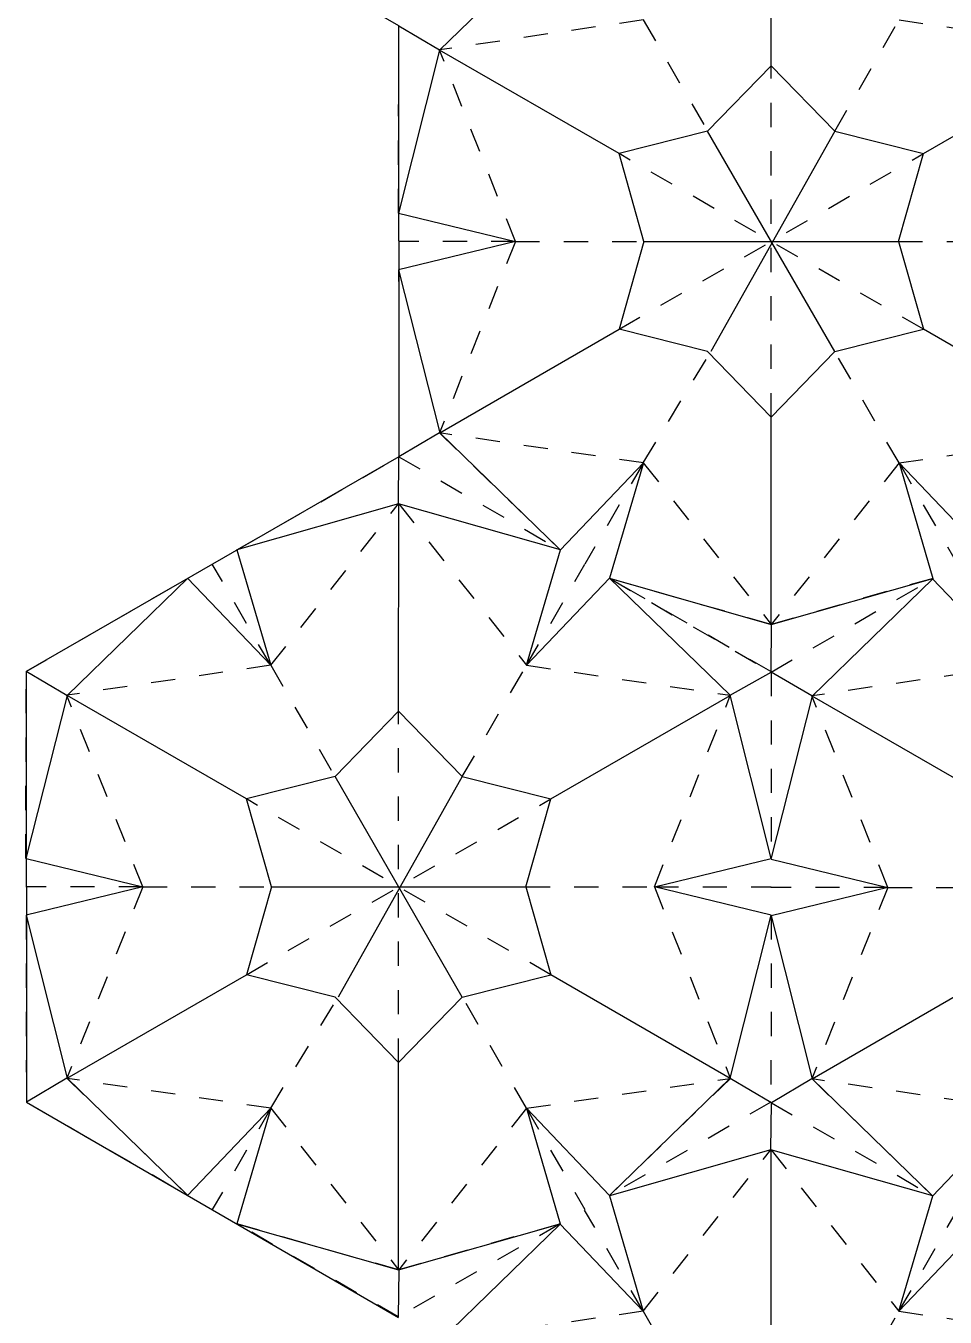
# Model space of a CAD drawing. Extents: x 8 to 204, y -288 to -10.
# Drawn here: x 8.3 to 62, y -168 to -92.6 of the extents above; entities that cross this region are included whole.
import ezdxf

# ---------------------------------------------------------------- set-up
doc = ezdxf.new("R2010")
doc.units = 0
for name, pattern in [('AI-LINETYPE-238', [2.822222, 1.411111, -1.411111]), ('AI-LINETYPE-239', [2.822222, 1.411111, -1.411111]), ('AI-LINETYPE-240', [2.822222, 1.411111, -1.411111]), ('AI-LINETYPE-242', [2.822222, 1.411111, -1.411111]), ('AI-LINETYPE-243', [2.822222, 1.411111, -1.411111]), ('AI-LINETYPE-244', [2.822222, 1.411111, -1.411111]), ('AI-LINETYPE-245', [2.822222, 1.411111, -1.411111]), ('AI-LINETYPE-246', [2.822222, 1.411111, -1.411111]), ('AI-LINETYPE-247', [2.822222, 1.411111, -1.411111]), ('AI-LINETYPE-248', [2.822222, 1.411111, -1.411111]), ('AI-LINETYPE-250', [2.822222, 1.411111, -1.411111]), ('AI-LINETYPE-251', [2.822222, 1.411111, -1.411111]), ('AI-LINETYPE-255', [2.822222, 1.411111, -1.411111]), ('AI-LINETYPE-256', [2.822222, 1.411111, -1.411111]), ('AI-LINETYPE-257', [2.822222, 1.411111, -1.411111]), ('AI-LINETYPE-258', [2.822222, 1.411111, -1.411111]), ('AI-LINETYPE-259', [2.822222, 1.411111, -1.411111]), ('AI-LINETYPE-263', [2.822222, 1.411111, -1.411111]), ('AI-LINETYPE-264', [2.822222, 1.411111, -1.411111]), ('AI-LINETYPE-265', [2.822222, 1.411111, -1.411111]), ('AI-LINETYPE-266', [2.822222, 1.411111, -1.411111]), ('AI-LINETYPE-267', [2.822222, 1.411111, -1.411111]), ('AI-LINETYPE-268', [2.822222, 1.411111, -1.411111]), ('AI-LINETYPE-275', [2.822222, 1.411111, -1.411111]), ('AI-LINETYPE-276', [2.822222, 1.411111, -1.411111]), ('AI-LINETYPE-277', [2.822222, 1.411111, -1.411111]), ('AI-LINETYPE-280', [2.822222, 1.411111, -1.411111]), ('AI-LINETYPE-403', [2.822222, 1.411111, -1.411111]), ('AI-LINETYPE-404', [2.822222, 1.411111, -1.411111]), ('AI-LINETYPE-405', [2.822222, 1.411111, -1.411111]), ('AI-LINETYPE-406', [2.822222, 1.411111, -1.411111]), ('AI-LINETYPE-407', [2.822222, 1.411111, -1.411111]), ('AI-LINETYPE-408', [2.822222, 1.411111, -1.411111]), ('AI-LINETYPE-409', [2.822222, 1.411111, -1.411111]), ('AI-LINETYPE-410', [2.822222, 1.411111, -1.411111]), ('AI-LINETYPE-411', [2.822222, 1.411111, -1.411111]), ('AI-LINETYPE-412', [2.822222, 1.411111, -1.411111]), ('AI-LINETYPE-413', [2.822222, 1.411111, -1.411111]), ('AI-LINETYPE-414', [2.822222, 1.411111, -1.411111]), ('AI-LINETYPE-415', [2.822222, 1.411111, -1.411111]), ('AI-LINETYPE-416', [2.822222, 1.411111, -1.411111]), ('AI-LINETYPE-417', [2.822222, 1.411111, -1.411111]), ('AI-LINETYPE-418', [2.822222, 1.411111, -1.411111]), ('AI-LINETYPE-419', [2.822222, 1.411111, -1.411111]), ('AI-LINETYPE-420', [2.822222, 1.411111, -1.411111]), ('AI-LINETYPE-421', [2.822222, 1.411111, -1.411111]), ('AI-LINETYPE-422', [2.822222, 1.411111, -1.411111]), ('AI-LINETYPE-423', [2.822222, 1.411111, -1.411111]), ('AI-LINETYPE-424', [2.822222, 1.411111, -1.411111]), ('AI-LINETYPE-425', [2.822222, 1.411111, -1.411111]), ('AI-LINETYPE-426', [2.822222, 1.411111, -1.411111]), ('AI-LINETYPE-427', [2.822222, 1.411111, -1.411111]), ('AI-LINETYPE-428', [2.822222, 1.411111, -1.411111]), ('AI-LINETYPE-429', [2.822222, 1.411111, -1.411111]), ('AI-LINETYPE-430', [2.822222, 1.411111, -1.411111]), ('AI-LINETYPE-431', [2.822222, 1.411111, -1.411111]), ('AI-LINETYPE-432', [2.822222, 1.411111, -1.411111]), ('AI-LINETYPE-433', [2.822222, 1.411111, -1.411111]), ('AI-LINETYPE-434', [2.822222, 1.411111, -1.411111]), ('AI-LINETYPE-435', [2.822222, 1.411111, -1.411111]), ('AI-LINETYPE-436', [2.822222, 1.411111, -1.411111]), ('AI-LINETYPE-437', [2.822222, 1.411111, -1.411111]), ('AI-LINETYPE-438', [2.822222, 1.411111, -1.411111]), ('AI-LINETYPE-439', [2.822222, 1.411111, -1.411111]), ('AI-LINETYPE-440', [2.822222, 1.411111, -1.411111]), ('AI-LINETYPE-448', [2.822222, 1.411111, -1.411111]), ('AI-LINETYPE-457', [2.822222, 1.411111, -1.411111]), ('AI-LINETYPE-458', [2.822222, 1.411111, -1.411111]), ('AI-LINETYPE-459', [2.822222, 1.411111, -1.411111]), ('AI-LINETYPE-460', [2.822222, 1.411111, -1.411111]), ('AI-LINETYPE-466', [2.822222, 1.411111, -1.411111]), ('AI-LINETYPE-474', [2.822222, 1.411111, -1.411111]), ('AI-LINETYPE-475', [2.822222, 1.411111, -1.411111]), ('AI-LINETYPE-479', [2.822222, 1.411111, -1.411111]), ('AI-LINETYPE-480', [2.822222, 1.411111, -1.411111]), ('AI-LINETYPE-568', [2.822222, 1.411111, -1.411111]), ('AI-LINETYPE-577', [2.822222, 1.411111, -1.411111]), ('AI-LINETYPE-579', [2.822222, 1.411111, -1.411111]), ('AI-LINETYPE-580', [2.822222, 1.411111, -1.411111]), ('AI-LINETYPE-582', [2.822222, 1.411111, -1.411111]), ('AI-LINETYPE-587', [2.822222, 1.411111, -1.411111]), ('AI-LINETYPE-588', [2.822222, 1.411111, -1.411111]), ('AI-LINETYPE-591', [2.822222, 1.411111, -1.411111]), ('AI-LINETYPE-597', [2.822222, 1.411111, -1.411111]), ('AI-LINETYPE-598', [2.822222, 1.411111, -1.411111]), ('AI-LINETYPE-599', [2.822222, 1.411111, -1.411111]), ('AI-LINETYPE-600', [2.822222, 1.411111, -1.411111])]:
    doc.linetypes.add(name, pattern=pattern)
for name, color, linetype in [('CUTLINE', 7, 'CONTINUOUS'), ('MOUNTAINLINE', 7, 'CONTINUOUS'), ('VALLEYLINE', 7, 'CONTINUOUS')]:
    doc.layers.add(name, color=color, linetype=linetype)

# ---------------------------------------------------------------- blocks, each defined once
blk = doc.blocks.new('BLOCK_74')
at = {"layer": 'VALLEYLINE', "color": 29, "linetype": 'AI-LINETYPE-247'}
blk.add_lwpolyline([(59.268, -118.119), (51.809, -127.542)], dxfattribs=at)
blk = doc.blocks.new('BLOCK_75')
at = {"layer": 'VALLEYLINE', "color": 29, "linetype": 'AI-LINETYPE-248'}
blk.add_lwpolyline([(44.341, -118.119), (51.799, -127.542)], dxfattribs=at)
blk = doc.blocks.new('BLOCK_77')
at = {"layer": 'VALLEYLINE', "color": 29, "linetype": 'AI-LINETYPE-250'}
blk.add_lwpolyline([(59.266, -118.12), (71.155, -116.372)], dxfattribs=at)
blk = doc.blocks.new('BLOCK_78')
at = {"layer": 'VALLEYLINE', "color": 29, "linetype": 'AI-LINETYPE-251'}
blk.add_lwpolyline([(59.266, -92.268), (71.155, -94.016)], dxfattribs=at)
blk = doc.blocks.new('BLOCK_82')
at = {"layer": 'VALLEYLINE', "color": 29, "linetype": 'AI-LINETYPE-255'}
blk.add_lwpolyline([(36.88, -105.195), (32.448, -94.024)], dxfattribs=at)
blk = doc.blocks.new('BLOCK_83')
at = {"layer": 'VALLEYLINE', "color": 29, "linetype": 'AI-LINETYPE-256'}
blk.add_lwpolyline([(44.343, -92.268), (32.453, -94.016)], dxfattribs=at)
blk = doc.blocks.new('BLOCK_84')
at = {"layer": 'VALLEYLINE', "color": 29, "linetype": 'AI-LINETYPE-257'}
blk.add_lwpolyline([(44.343, -118.12), (32.453, -116.372)], dxfattribs=at)
blk = doc.blocks.new('BLOCK_85')
at = {"layer": 'VALLEYLINE', "color": 29, "linetype": 'AI-LINETYPE-258'}
blk.add_lwpolyline([(36.88, -105.193), (32.448, -116.364)], dxfattribs=at)
blk = doc.blocks.new('BLOCK_122')
at = {"layer": 'VALLEYLINE', "color": 29, "linetype": 'AI-LINETYPE-412'}
blk.add_lwpolyline([(37.524, -155.778), (30.065, -165.201)], dxfattribs=at)
blk = doc.blocks.new('BLOCK_123')
at = {"layer": 'VALLEYLINE', "color": 29, "linetype": 'AI-LINETYPE-413'}
blk.add_lwpolyline([(22.597, -155.778), (30.055, -165.201)], dxfattribs=at)
blk = doc.blocks.new('BLOCK_124')
at = {"layer": 'VALLEYLINE', "color": 29, "linetype": 'AI-LINETYPE-414'}
blk.add_lwpolyline([(44.985, -142.852), (49.416, -154.023)], dxfattribs=at)
blk = doc.blocks.new('BLOCK_125')
at = {"layer": 'VALLEYLINE', "color": 29, "linetype": 'AI-LINETYPE-415'}
blk.add_lwpolyline([(37.521, -155.779), (49.411, -154.032)], dxfattribs=at)
blk = doc.blocks.new('BLOCK_126')
at = {"layer": 'VALLEYLINE', "color": 29, "linetype": 'AI-LINETYPE-416'}
blk.add_lwpolyline([(37.521, -129.927), (49.411, -131.676)], dxfattribs=at)
blk = doc.blocks.new('BLOCK_127')
at = {"layer": 'VALLEYLINE', "color": 29, "linetype": 'AI-LINETYPE-417'}
blk.add_lwpolyline([(44.985, -142.855), (49.416, -131.684)], dxfattribs=at)
blk = doc.blocks.new('BLOCK_128')
at = {"layer": 'VALLEYLINE', "color": 29, "linetype": 'AI-LINETYPE-418'}
blk.add_lwpolyline([(22.597, -129.929), (30.055, -120.506)], dxfattribs=at)
blk = doc.blocks.new('BLOCK_129')
at = {"layer": 'VALLEYLINE', "color": 29, "linetype": 'AI-LINETYPE-419'}
blk.add_lwpolyline([(30.065, -120.506), (37.524, -129.929)], dxfattribs=at)
blk = doc.blocks.new('BLOCK_130')
at = {"layer": 'VALLEYLINE', "color": 29, "linetype": 'AI-LINETYPE-420'}
blk.add_lwpolyline([(15.135, -142.855), (10.704, -131.684)], dxfattribs=at)
blk = doc.blocks.new('BLOCK_131')
at = {"layer": 'VALLEYLINE', "color": 29, "linetype": 'AI-LINETYPE-421'}
blk.add_lwpolyline([(22.599, -129.927), (10.709, -131.675)], dxfattribs=at)
blk = doc.blocks.new('BLOCK_132')
at = {"layer": 'VALLEYLINE', "color": 29, "linetype": 'AI-LINETYPE-422'}
blk.add_lwpolyline([(22.599, -155.779), (10.709, -154.032)], dxfattribs=at)
blk = doc.blocks.new('BLOCK_133')
at = {"layer": 'VALLEYLINE', "color": 29, "linetype": 'AI-LINETYPE-423'}
blk.add_lwpolyline([(15.135, -142.853), (10.704, -154.023)], dxfattribs=at)
blk = doc.blocks.new('BLOCK_142')
at = {"layer": 'VALLEYLINE', "color": 29, "linetype": 'AI-LINETYPE-457'}
blk.add_lwpolyline([(58.614, -142.889), (54.183, -131.718)], dxfattribs=at)
blk = doc.blocks.new('BLOCK_143')
at = {"layer": 'VALLEYLINE', "color": 29, "linetype": 'AI-LINETYPE-458'}
blk.add_lwpolyline([(66.077, -129.962), (54.187, -131.71)], dxfattribs=at)
blk = doc.blocks.new('BLOCK_144')
at = {"layer": 'VALLEYLINE', "color": 29, "linetype": 'AI-LINETYPE-459'}
blk.add_lwpolyline([(66.077, -155.814), (54.187, -154.066)], dxfattribs=at)
blk = doc.blocks.new('BLOCK_145')
at = {"layer": 'VALLEYLINE', "color": 29, "linetype": 'AI-LINETYPE-460'}
blk.add_lwpolyline([(58.614, -142.887), (54.183, -154.058)], dxfattribs=at)
blk = doc.blocks.new('BLOCK_174')
at = {"layer": 'VALLEYLINE', "color": 29, "linetype": 'AI-LINETYPE-577'}
blk.add_lwpolyline([(59.256, -167.621), (71.146, -169.37)], dxfattribs=at)
blk = doc.blocks.new('BLOCK_176')
at = {"layer": 'VALLEYLINE', "color": 29, "linetype": 'AI-LINETYPE-579'}
blk.add_lwpolyline([(44.331, -167.623), (51.79, -158.2)], dxfattribs=at)
blk = doc.blocks.new('BLOCK_177')
at = {"layer": 'VALLEYLINE', "color": 29, "linetype": 'AI-LINETYPE-580'}
blk.add_lwpolyline([(51.799, -158.2), (59.258, -167.623)], dxfattribs=at)
blk = doc.blocks.new('BLOCK_179')
at = {"layer": 'VALLEYLINE', "color": 29, "linetype": 'AI-LINETYPE-582'}
blk.add_lwpolyline([(44.333, -167.621), (32.443, -169.37)], dxfattribs=at)
blk = doc.blocks.new('BLOCK_314')
at = {"layer": 'MOUNTAINLINE', "color": 29}
blk.add_lwpolyline([(55.517, -111.625), (51.804, -115.45)], dxfattribs=at)
blk = doc.blocks.new('BLOCK_315')
at = {"layer": 'MOUNTAINLINE', "color": 29}
blk.add_lwpolyline([(48.092, -111.625), (51.804, -115.45)], dxfattribs=at)
blk = doc.blocks.new('BLOCK_316')
at = {"layer": 'MOUNTAINLINE', "color": 29}
blk.add_lwpolyline([(59.229, -105.194), (60.686, -110.322)], dxfattribs=at)
blk = doc.blocks.new('BLOCK_317')
at = {"layer": 'MOUNTAINLINE', "color": 29}
blk.add_lwpolyline([(55.517, -111.625), (60.686, -110.322)], dxfattribs=at)
blk = doc.blocks.new('BLOCK_318')
at = {"layer": 'MOUNTAINLINE', "color": 29}
blk.add_lwpolyline([(55.517, -98.764), (60.686, -100.066)], dxfattribs=at)
blk = doc.blocks.new('BLOCK_319')
at = {"layer": 'MOUNTAINLINE', "color": 29}
blk.add_lwpolyline([(59.229, -105.194), (60.686, -100.066)], dxfattribs=at)
blk = doc.blocks.new('BLOCK_320')
at = {"layer": 'MOUNTAINLINE', "color": 29}
blk.add_lwpolyline([(48.092, -98.764), (51.804, -94.938)], dxfattribs=at)
blk = doc.blocks.new('BLOCK_321')
at = {"layer": 'MOUNTAINLINE', "color": 29}
blk.add_lwpolyline([(55.517, -98.764), (51.804, -94.938)], dxfattribs=at)
blk = doc.blocks.new('BLOCK_322')
at = {"layer": 'MOUNTAINLINE', "color": 29}
blk.add_lwpolyline([(44.379, -105.194), (42.922, -100.066)], dxfattribs=at)
blk = doc.blocks.new('BLOCK_323')
at = {"layer": 'MOUNTAINLINE', "color": 29}
blk.add_lwpolyline([(48.091, -98.764), (42.922, -100.066)], dxfattribs=at)
blk = doc.blocks.new('BLOCK_324')
at = {"layer": 'MOUNTAINLINE', "color": 29}
blk.add_lwpolyline([(48.091, -111.625), (42.922, -110.322)], dxfattribs=at)
blk = doc.blocks.new('BLOCK_325')
at = {"layer": 'MOUNTAINLINE', "color": 29}
blk.add_lwpolyline([(44.379, -105.194), (42.922, -110.322)], dxfattribs=at)
blk = doc.blocks.new('BLOCK_362')
at = {"layer": 'MOUNTAINLINE', "color": 29}
blk.add_lwpolyline([(33.772, -149.284), (30.06, -153.109)], dxfattribs=at)
blk = doc.blocks.new('BLOCK_363')
at = {"layer": 'MOUNTAINLINE', "color": 29}
blk.add_lwpolyline([(26.348, -149.284), (30.06, -153.109)], dxfattribs=at)
blk = doc.blocks.new('BLOCK_364')
at = {"layer": 'MOUNTAINLINE', "color": 29}
blk.add_lwpolyline([(37.485, -142.854), (38.942, -147.981)], dxfattribs=at)
blk = doc.blocks.new('BLOCK_365')
at = {"layer": 'MOUNTAINLINE', "color": 29}
blk.add_lwpolyline([(33.773, -149.284), (38.942, -147.981)], dxfattribs=at)
blk = doc.blocks.new('BLOCK_366')
at = {"layer": 'MOUNTAINLINE', "color": 29}
blk.add_lwpolyline([(33.773, -136.423), (38.942, -137.726)], dxfattribs=at)
blk = doc.blocks.new('BLOCK_367')
at = {"layer": 'MOUNTAINLINE', "color": 29}
blk.add_lwpolyline([(37.485, -142.854), (38.942, -137.726)], dxfattribs=at)
blk = doc.blocks.new('BLOCK_368')
at = {"layer": 'MOUNTAINLINE', "color": 29}
blk.add_lwpolyline([(26.348, -136.423), (30.06, -132.598)], dxfattribs=at)
blk = doc.blocks.new('BLOCK_369')
at = {"layer": 'MOUNTAINLINE', "color": 29}
blk.add_lwpolyline([(33.772, -136.423), (30.06, -132.598)], dxfattribs=at)
blk = doc.blocks.new('BLOCK_370')
at = {"layer": 'MOUNTAINLINE', "color": 29}
blk.add_lwpolyline([(22.635, -142.854), (21.178, -137.726)], dxfattribs=at)
blk = doc.blocks.new('BLOCK_371')
at = {"layer": 'MOUNTAINLINE', "color": 29}
blk.add_lwpolyline([(26.347, -136.423), (21.178, -137.726)], dxfattribs=at)
blk = doc.blocks.new('BLOCK_372')
at = {"layer": 'MOUNTAINLINE', "color": 29}
blk.add_lwpolyline([(26.347, -149.284), (21.178, -147.981)], dxfattribs=at)
blk = doc.blocks.new('BLOCK_373')
at = {"layer": 'MOUNTAINLINE', "color": 29}
blk.add_lwpolyline([(22.635, -142.854), (21.178, -147.981)], dxfattribs=at)

msp = doc.modelspace()

# ---------------------------------------------------------------- linework, layer by layer
at = {"layer": 'CUTLINE', "color": 29}
msp.add_lwpolyline([(30.09, -42.403), (8.336, -54.935), (8.346, -80.063), (30.051, -92.597), (30.08, -117.757), (8.326, -130.288), (8.336, -155.417), (30.06, -167.982)], dxfattribs=at)
at = {"layer": 'MOUNTAINLINE', "color": 29}
for points in [[(51.804, -94.938), (51.809, -82.846)], [(39.499, -87.19), (32.453, -94.03), (30.048, -103.538)], [(32.439, -94.024), (30.07, -92.628)], [(42.922, -100.066), (32.453, -94.03)], [(60.686, -100.066), (71.16, -94.024)], [(55.517, -111.625), (48.092, -98.764)], [(55.517, -98.764), (48.282, -111.625)], [(30.06, -103.537), (36.88, -105.195), (30.06, -106.849)], [(44.379, -105.194), (59.229, -105.194)], [(30.06, -106.849), (32.458, -116.361), (39.487, -123.197)], [(32.458, -116.361), (42.922, -110.322)], [(71.155, -116.372), (60.686, -110.322)], [(51.804, -127.55), (51.804, -115.45)], [(32.448, -116.361), (30.08, -117.757)], [(30.055, -120.506), (30.08, -117.757)], [(39.492, -123.205), (44.343, -118.12), (42.365, -124.852)], [(64.119, -123.198), (59.266, -118.12), (61.236, -124.86)], [(39.499, -123.195), (30.055, -120.506), (20.623, -123.194)], [(30.06, -132.598), (30.065, -120.506)], [(20.623, -123.194), (22.599, -129.927), (17.745, -124.85)], [(42.368, -124.851), (37.524, -129.929), (39.499, -123.195)], [(64.102, -123.228), (66.077, -129.962), (61.224, -124.884)], [(17.755, -124.85), (10.709, -131.69), (8.304, -141.197)], [(42.365, -124.852), (51.804, -127.55), (61.236, -124.86)], [(51.804, -141.199), (49.411, -131.676), (42.368, -124.851)], [(61.233, -124.884), (54.187, -131.724), (51.782, -141.231)], [(51.809, -127.542), (51.785, -130.291)], [(10.695, -131.684), (8.326, -130.288)], [(49.411, -131.676), (51.804, -130.322)], [(54.173, -131.718), (51.804, -130.322)], [(21.178, -137.726), (10.709, -131.69)], [(38.942, -137.726), (49.416, -131.684)], [(64.657, -137.76), (54.187, -131.724)], [(33.772, -149.284), (26.348, -136.423)], [(33.773, -136.423), (26.538, -149.284)], [(8.316, -141.197), (15.135, -142.855), (8.316, -144.508)], [(51.804, -144.511), (44.985, -142.852), (51.804, -141.199)], [(51.794, -141.231), (58.614, -142.889), (51.794, -144.543)], [(22.635, -142.854), (37.485, -142.854)], [(8.316, -144.508), (10.714, -154.021), (17.743, -160.856)], [(42.375, -160.857), (49.416, -154.023), (51.804, -144.511)], [(51.794, -144.543), (54.192, -154.055), (61.221, -160.89)], [(10.714, -154.021), (21.178, -147.981)], [(49.411, -154.032), (38.942, -147.981)], [(54.192, -154.055), (64.657, -148.016)], [(30.06, -165.21), (30.06, -153.109)], [(10.704, -154.021), (8.336, -155.417)], [(49.416, -154.023), (51.785, -155.419)], [(54.183, -154.055), (51.814, -155.451)], [(17.748, -160.864), (22.599, -155.779), (20.621, -162.512)], [(42.375, -160.857), (37.522, -155.779), (39.492, -162.519)], [(51.79, -158.2), (51.814, -155.451)], [(61.226, -160.898), (66.077, -155.814), (64.099, -162.546)], [(61.233, -160.889), (51.79, -158.2), (42.357, -160.888)], [(51.794, -170.292), (51.799, -158.2)], [(42.357, -160.888), (44.333, -167.621), (39.48, -162.544)], [(64.102, -162.545), (59.258, -167.623), (61.233, -160.889)], [(20.621, -162.512), (30.06, -165.21), (39.492, -162.519)], [(39.489, -162.544), (32.443, -169.384), (30.038, -178.891)], [(30.065, -165.201), (30.041, -167.95)]]:
    msp.add_lwpolyline(points, dxfattribs=at)
at = {"layer": 'VALLEYLINE', "color": 29, "linetype": 'AI-LINETYPE-275'}
msp.add_lwpolyline([(30.051, -103.537), (30.07, -92.628)], dxfattribs=at)
at = {"layer": 'VALLEYLINE', "color": 29, "linetype": 'AI-LINETYPE-265'}
msp.add_lwpolyline([(44.341, -92.269), (48.091, -98.764)], dxfattribs=at)
at = {"layer": 'VALLEYLINE', "color": 29, "linetype": 'AI-LINETYPE-242'}
msp.add_lwpolyline([(55.517, -98.764), (59.268, -92.269)], dxfattribs=at)
at = {"layer": 'VALLEYLINE', "color": 29, "linetype": 'AI-LINETYPE-267'}
msp.add_lwpolyline([(51.804, -115.45), (51.804, -94.938)], dxfattribs=at)
at = {"layer": 'VALLEYLINE', "color": 29, "linetype": 'AI-LINETYPE-266'}
msp.add_lwpolyline([(42.922, -110.322), (60.686, -100.066)], dxfattribs=at)
at = {"layer": 'VALLEYLINE', "color": 29, "linetype": 'AI-LINETYPE-268'}
msp.add_lwpolyline([(60.686, -110.322), (42.922, -100.066)], dxfattribs=at)
at = {"layer": 'VALLEYLINE', "color": 29, "linetype": 'AI-LINETYPE-264'}
msp.add_lwpolyline([(36.88, -105.195), (30.048, -105.193)], dxfattribs=at)
at = {"layer": 'VALLEYLINE', "color": 29, "linetype": 'AI-LINETYPE-246'}
msp.add_lwpolyline([(36.88, -105.195), (44.379, -105.194)], dxfattribs=at)
at = {"layer": 'VALLEYLINE', "color": 29, "linetype": 'AI-LINETYPE-243'}
msp.add_lwpolyline([(59.229, -105.194), (66.729, -105.195)], dxfattribs=at)
at = {"layer": 'VALLEYLINE', "color": 29, "linetype": 'AI-LINETYPE-280'}
msp.add_lwpolyline([(30.06, -106.849), (30.08, -117.757), (39.499, -123.195)], dxfattribs=at)
at = {"layer": 'VALLEYLINE', "color": 29, "linetype": 'AI-LINETYPE-245'}
msp.add_lwpolyline([(44.341, -118.119), (48.282, -111.625)], dxfattribs=at)
at = {"layer": 'VALLEYLINE', "color": 29, "linetype": 'AI-LINETYPE-244'}
msp.add_lwpolyline([(59.266, -118.12), (55.517, -111.625)], dxfattribs=at)
at = {"layer": 'VALLEYLINE', "color": 29, "linetype": 'AI-LINETYPE-238'}
msp.add_lwpolyline([(39.502, -123.205), (32.453, -116.372)], dxfattribs=at)
at = {"layer": 'VALLEYLINE', "color": 29, "linetype": 'AI-LINETYPE-435'}
msp.add_lwpolyline([(20.623, -123.194), (30.08, -117.757), (39.499, -123.195)], dxfattribs=at)
at = {"layer": 'VALLEYLINE', "color": 29, "linetype": 'AI-LINETYPE-263'}
msp.add_lwpolyline([(44.343, -118.12), (40.927, -124.028)], dxfattribs=at)
at = {"layer": 'VALLEYLINE', "color": 29, "linetype": 'AI-LINETYPE-259'}
msp.add_lwpolyline([(59.266, -118.12), (62.676, -124.028)], dxfattribs=at)
at = {"layer": 'VALLEYLINE', "color": 29, "linetype": 'AI-LINETYPE-427'}
msp.add_lwpolyline([(22.597, -129.929), (19.183, -124.019)], dxfattribs=at)
at = {"layer": 'VALLEYLINE', "color": 29, "linetype": 'AI-LINETYPE-426'}
msp.add_lwpolyline([(37.524, -129.929), (40.932, -124.017)], dxfattribs=at)
at = {"layer": 'VALLEYLINE', "color": 29, "linetype": 'AI-LINETYPE-436'}
msp.add_lwpolyline([(8.306, -141.196), (8.326, -130.288), (17.745, -124.85)], dxfattribs=at)
at = {"layer": 'VALLEYLINE', "color": 29, "linetype": 'AI-LINETYPE-276'}
msp.add_lwpolyline([(51.785, -130.291), (42.365, -124.852)], dxfattribs=at)
at = {"layer": 'VALLEYLINE', "color": 29, "linetype": 'AI-LINETYPE-434'}
msp.add_lwpolyline([(42.368, -124.851), (51.804, -130.322), (51.804, -141.199)], dxfattribs=at)
at = {"layer": 'VALLEYLINE', "color": 29, "linetype": 'AI-LINETYPE-239'}
msp.add_lwpolyline([(51.804, -127.55), (42.37, -124.861)], dxfattribs=at)
at = {"layer": 'VALLEYLINE', "color": 29, "linetype": 'AI-LINETYPE-474'}
msp.add_lwpolyline([(51.804, -130.322), (61.224, -124.884)], dxfattribs=at)
at = {"layer": 'VALLEYLINE', "color": 29, "linetype": 'AI-LINETYPE-240'}
msp.add_lwpolyline([(61.251, -124.854), (51.809, -127.542)], dxfattribs=at)
at = {"layer": 'VALLEYLINE', "color": 29, "linetype": 'AI-LINETYPE-277'}
msp.add_lwpolyline([(61.241, -124.854), (61.241, -124.854)], dxfattribs=at)
at = {"layer": 'VALLEYLINE', "color": 29, "linetype": 'AI-LINETYPE-430'}
msp.add_lwpolyline([(22.597, -129.929), (26.347, -136.423)], dxfattribs=at)
at = {"layer": 'VALLEYLINE', "color": 29, "linetype": 'AI-LINETYPE-407'}
msp.add_lwpolyline([(33.773, -136.423), (37.524, -129.929)], dxfattribs=at)
at = {"layer": 'VALLEYLINE', "color": 29, "linetype": 'AI-LINETYPE-432'}
msp.add_lwpolyline([(30.06, -153.109), (30.06, -132.598)], dxfattribs=at)
at = {"layer": 'VALLEYLINE', "color": 29, "linetype": 'AI-LINETYPE-431'}
msp.add_lwpolyline([(21.178, -147.981), (38.942, -137.726)], dxfattribs=at)
at = {"layer": 'VALLEYLINE', "color": 29, "linetype": 'AI-LINETYPE-433'}
msp.add_lwpolyline([(38.942, -147.981), (21.178, -137.726)], dxfattribs=at)
at = {"layer": 'VALLEYLINE', "color": 29, "linetype": 'AI-LINETYPE-475'}
msp.add_lwpolyline([(51.785, -141.231), (51.785, -141.231)], dxfattribs=at)
at = {"layer": 'VALLEYLINE', "color": 29, "linetype": 'AI-LINETYPE-429'}
msp.add_lwpolyline([(15.135, -142.855), (8.304, -142.852)], dxfattribs=at)
at = {"layer": 'VALLEYLINE', "color": 29, "linetype": 'AI-LINETYPE-411'}
msp.add_lwpolyline([(15.135, -142.855), (22.635, -142.854)], dxfattribs=at)
at = {"layer": 'VALLEYLINE', "color": 29, "linetype": 'AI-LINETYPE-408'}
msp.add_lwpolyline([(37.485, -142.854), (44.985, -142.855)], dxfattribs=at)
at = {"layer": 'VALLEYLINE', "color": 29, "linetype": 'AI-LINETYPE-425'}
msp.add_lwpolyline([(44.985, -142.852), (51.802, -142.858)], dxfattribs=at)
at = {"layer": 'VALLEYLINE', "color": 29, "linetype": 'AI-LINETYPE-466'}
msp.add_lwpolyline([(58.614, -142.889), (51.782, -142.886)], dxfattribs=at)
at = {"layer": 'VALLEYLINE', "color": 29, "linetype": 'AI-LINETYPE-448'}
msp.add_lwpolyline([(58.614, -142.889), (66.113, -142.888)], dxfattribs=at)
at = {"layer": 'VALLEYLINE', "color": 29, "linetype": 'AI-LINETYPE-439'}
msp.add_lwpolyline([(8.316, -144.508), (8.336, -155.417), (17.755, -160.855)], dxfattribs=at)
at = {"layer": 'VALLEYLINE', "color": 29, "linetype": 'AI-LINETYPE-438'}
msp.add_lwpolyline([(51.804, -144.511), (51.785, -155.419), (42.365, -160.857)], dxfattribs=at)
at = {"layer": 'VALLEYLINE', "color": 29, "linetype": 'AI-LINETYPE-480'}
msp.add_lwpolyline([(51.794, -144.543), (51.794, -144.543)], dxfattribs=at)
at = {"layer": 'VALLEYLINE', "color": 29, "linetype": 'AI-LINETYPE-410'}
msp.add_lwpolyline([(22.597, -155.778), (26.538, -149.284)], dxfattribs=at)
at = {"layer": 'VALLEYLINE', "color": 29, "linetype": 'AI-LINETYPE-409'}
msp.add_lwpolyline([(37.522, -155.779), (33.772, -149.284)], dxfattribs=at)
at = {"layer": 'VALLEYLINE', "color": 29, "linetype": 'AI-LINETYPE-403'}
msp.add_lwpolyline([(17.757, -160.864), (10.709, -154.032)], dxfattribs=at)
at = {"layer": 'VALLEYLINE', "color": 29, "linetype": 'AI-LINETYPE-406'}
msp.add_lwpolyline([(49.421, -154.032), (42.375, -160.857)], dxfattribs=at)
at = {"layer": 'VALLEYLINE', "color": 29, "linetype": 'AI-LINETYPE-440'}
msp.add_lwpolyline([(61.236, -160.898), (54.187, -154.066)], dxfattribs=at)
at = {"layer": 'VALLEYLINE', "color": 29, "linetype": 'AI-LINETYPE-428'}
msp.add_lwpolyline([(22.599, -155.779), (19.183, -161.688)], dxfattribs=at)
at = {"layer": 'VALLEYLINE', "color": 29, "linetype": 'AI-LINETYPE-424'}
msp.add_lwpolyline([(37.522, -155.779), (40.932, -161.687)], dxfattribs=at)
at = {"layer": 'VALLEYLINE', "color": 29, "linetype": 'AI-LINETYPE-479'}
msp.add_lwpolyline([(51.814, -155.451), (61.233, -160.889)], dxfattribs=at)
at = {"layer": 'VALLEYLINE', "color": 29, "linetype": 'AI-LINETYPE-598'}
msp.add_lwpolyline([(51.814, -155.451), (51.814, -155.451)], dxfattribs=at)
at = {"layer": 'VALLEYLINE', "color": 29, "linetype": 'AI-LINETYPE-599'}
msp.add_lwpolyline([(42.357, -160.887), (42.357, -160.887)], dxfattribs=at)
at = {"layer": 'VALLEYLINE', "color": 29, "linetype": 'AI-LINETYPE-597'}
msp.add_lwpolyline([(61.233, -160.889), (61.233, -160.889)], dxfattribs=at)
at = {"layer": 'VALLEYLINE', "color": 29, "linetype": 'AI-LINETYPE-588'}
msp.add_lwpolyline([(44.331, -167.623), (40.917, -161.713)], dxfattribs=at)
at = {"layer": 'VALLEYLINE', "color": 29, "linetype": 'AI-LINETYPE-587'}
msp.add_lwpolyline([(59.258, -167.623), (62.666, -161.711)], dxfattribs=at)
at = {"layer": 'VALLEYLINE', "color": 29, "linetype": 'AI-LINETYPE-437'}
msp.add_lwpolyline([(39.497, -162.513), (30.041, -167.95), (20.621, -162.512)], dxfattribs=at)
at = {"layer": 'VALLEYLINE', "color": 29, "linetype": 'AI-LINETYPE-404'}
msp.add_lwpolyline([(30.06, -165.21), (20.626, -162.52)], dxfattribs=at)
at = {"layer": 'VALLEYLINE', "color": 29, "linetype": 'AI-LINETYPE-405'}
msp.add_lwpolyline([(39.507, -162.513), (30.065, -165.201)], dxfattribs=at)
at = {"layer": 'VALLEYLINE', "color": 29, "linetype": 'AI-LINETYPE-600'}
msp.add_lwpolyline([(39.48, -162.544), (39.48, -162.544)], dxfattribs=at)
at = {"layer": 'VALLEYLINE', "color": 29, "linetype": 'AI-LINETYPE-591'}
msp.add_lwpolyline([(44.331, -167.623), (48.082, -174.117)], dxfattribs=at)
at = {"layer": 'VALLEYLINE', "color": 29, "linetype": 'AI-LINETYPE-568'}
msp.add_lwpolyline([(55.507, -174.117), (59.258, -167.623)], dxfattribs=at)

# ---------------------------------------------------------------- block references
at = {"layer": 'MOUNTAINLINE'}
for name in ['BLOCK_320', 'BLOCK_321', 'BLOCK_323', 'BLOCK_318', 'BLOCK_322', 'BLOCK_319', 'BLOCK_325', 'BLOCK_316', 'BLOCK_324', 'BLOCK_317', 'BLOCK_315', 'BLOCK_314', 'BLOCK_368', 'BLOCK_369', 'BLOCK_371', 'BLOCK_366', 'BLOCK_370', 'BLOCK_367', 'BLOCK_373', 'BLOCK_364', 'BLOCK_372', 'BLOCK_365', 'BLOCK_363', 'BLOCK_362']:
    msp.add_blockref(name, (0, 0), dxfattribs=at)
at = {"layer": 'VALLEYLINE'}
for name in ['BLOCK_83', 'BLOCK_78', 'BLOCK_82', 'BLOCK_85', 'BLOCK_84', 'BLOCK_77', 'BLOCK_75', 'BLOCK_74', 'BLOCK_128', 'BLOCK_129', 'BLOCK_131', 'BLOCK_126', 'BLOCK_143', 'BLOCK_130', 'BLOCK_127', 'BLOCK_142', 'BLOCK_133', 'BLOCK_124', 'BLOCK_145', 'BLOCK_132', 'BLOCK_125', 'BLOCK_144', 'BLOCK_123', 'BLOCK_122', 'BLOCK_176', 'BLOCK_177', 'BLOCK_179', 'BLOCK_174']:
    msp.add_blockref(name, (0, 0), dxfattribs=at)

doc.saveas('drawing.dxf')
